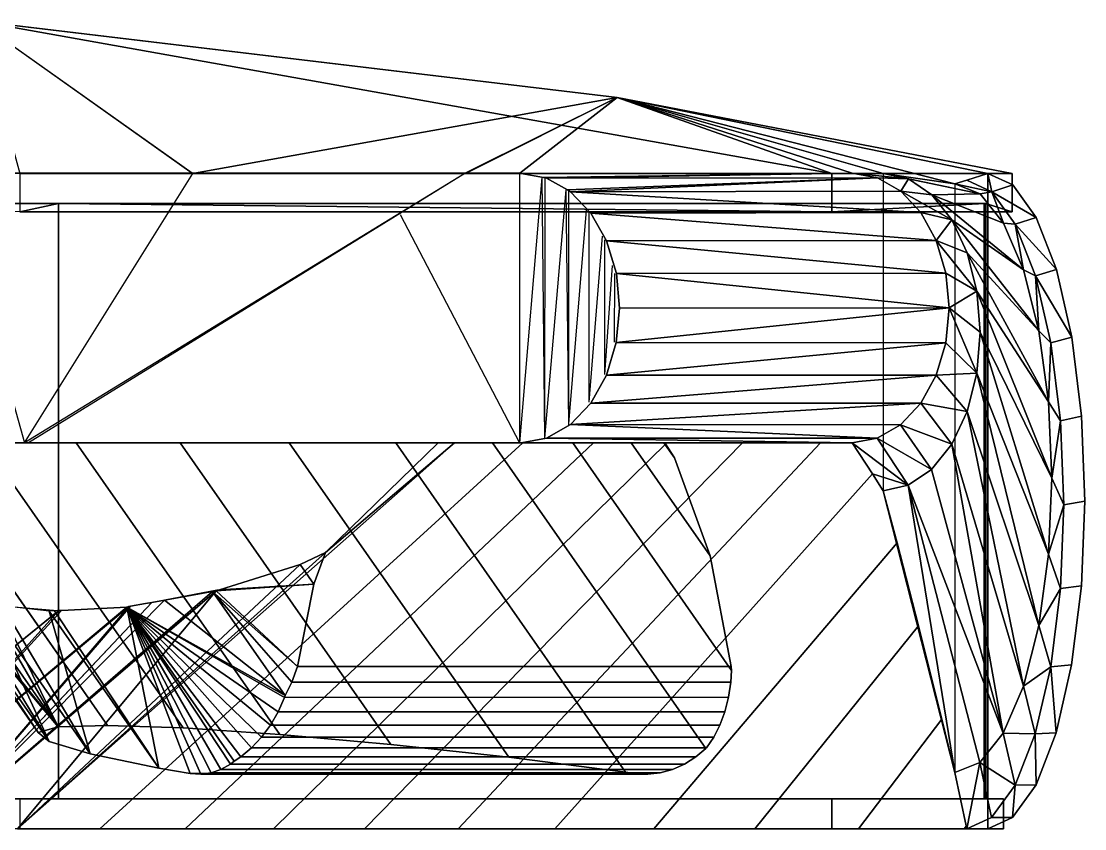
# Model space of a CAD drawing. Header units: metres. Extents: x -1.92 to 1.9, y -0.39 to 0.67.
# Drawn here: x 0.502 to 1.9, y -0.391 to 0.669 of the extents above; entities that cross this region are included whole.
import ezdxf

# ---------------------------------------------------------------- set-up
doc = ezdxf.new("R2010")
doc.units = ezdxf.units.M

msp = doc.modelspace()

# ---------------------------------------------------------------- linework, layer by layer
at = {"layer": 'palm'}
for p, q in [((0.4067, 0.4693, -0.03), (0.5065, 0.1157, -0.03)), ((1.0849, 0.4693, -0.03), (0.5065, 0.1157, -0.03)), ((0.5065, 0.1157, -0.03), (0.7278, 0.4693, -0.03)), ((1.0849, 0.4693, -0.03), (0.5115, 0.1157, -0.0303)), ((1.0856, 0.4697, -0.0213), (1.0849, 0.4693, -0.03)), ((1.0866, 0.4697, -0.0213), (1.0859, 0.4693, -0.03)), ((1.1567, 0.4693, -0.03), (1.1567, 0.1157, -0.03)), ((1.1864, 0.464, -0.03), (1.1567, 0.1157, -0.03)), ((1.1864, 0.464, -0.03), (1.1899, 0.1217, -0.03)), ((1.1886, 0.464, -0.0213), (1.1864, 0.464, -0.03)), ((1.1902, 0.4633, -0.03), (1.1899, 0.1217, -0.03)), ((1.6348, 0.4693, 1.7187), (1.6348, 0.0527, 1.7187)), ((1.2177, 0.4478, -0.03), (1.1899, 0.1217, -0.03)), ((1.2199, 0.4479, -0.0213), (1.2177, 0.4478, -0.03)), ((1.2177, 0.4478, -0.03), (1.2213, 0.1407, -0.03)), ((1.7291, 0.4559, 2.4434), (1.7291, -0.3177, 2.4434)), ((1.2213, 0.4456, -0.03), (1.2213, 0.1407, -0.03)), ((1.2446, 0.4214, -0.03), (1.2213, 0.1407, -0.03)), ((1.7681, 0.4299, 2.7873), (1.7697, 0.43, 2.7811)), ((1, 0.4156, -0.0301), (1.1567, 0.1157, -0.03)), ((1.248, 0.4188, -0.03), (1.248, 0.1688, -0.03)), ((1.2654, 0.3872, -0.03), (1.248, 0.1688, -0.03)), ((1.2685, 0.3822, -0.03), (1.2685, 0.2054, -0.03)), ((1.2786, 0.3486, -0.03), (1.2685, 0.2054, -0.03)), ((1.2818, 0.3381, -0.03), (1.2814, 0.248, -0.03)), ((1.2213, 0.1407, -0.03), (1.2212, 0.1394, -0.03)), ((0.5065, 0.1157, -0.03), (0.5125, 0.1157, -0.0213)), ((0.5115, 0.1157, -0.0303), (0.5172, 0.1157, -0.0213)), ((0.5208, 0.1157, -0.031), (0.5259, 0.1157, -0.0213)), ((0.5258, 0.1157, -0.03), (0.5301, 0.1157, -0.0213)), ((1.1567, 0.1157, -0.03), (1.1058, 0.1157, -0.0213)), ((1.1567, 0.1157, -0.03), (1.1194, 0.1157, -0.0213)), ((1.1567, 0.1157, -0.03), (1.1386, 0.1157, -0.0213)), ((1.1567, 0.1157, -0.03), (1.1503, 0.1157, -0.0213)), ((1.1567, 0.1157, -0.03), (1.1558, 0.1157, -0.0213)), ((1.7697, -0.352, 2.7811), (1.768, -0.352, 2.7861))]:
    msp.add_line(p, q, dxfattribs=at)
for points in [[(0.4451, 0.6693, 2.6192), (0.7269, 0.47, -0.0213), (0.4068, 0.47, -0.0213)], [(0.5002, 0.4693, 3.6177), (1.5675, 0.4693, 3.5817), (0.4451, 0.6693, 2.6192)], [(1.5675, 0.4693, 3.5817), (1.2851, 0.5693, 2.6034), (0.4451, 0.6693, 2.6192)], [(1.2851, 0.5693, 2.6034), (1.0856, 0.4697, -0.0213), (0.7296, 0.4697, -0.0213)], [(1.2851, 0.5693, 2.6034), (1.0866, 0.4697, -0.0213), (1.0856, 0.4697, -0.0213)], [(1.2851, 0.5693, 2.6034), (1.1572, 0.4696, -0.0213), (1.0866, 0.4697, -0.0213)], [(1.8043, 0.4693, 3.3605), (1.7722, 0.4693, 2.8227), (1.2851, 0.5693, 2.6034)], [(1.2851, 0.5693, 2.6034), (1.6348, 0.4693, 1.7187), (1.5941, 0.4699, 1.5696)], [(1.2851, 0.5693, 2.6034), (1.7291, 0.4559, 2.4434), (1.6348, 0.4693, 1.7187)], [(1.5675, 0.4693, 3.5817), (1.8043, 0.4693, 3.3605), (1.2851, 0.5693, 2.6034)], [(1.5941, 0.4699, 1.5696), (1.1886, 0.464, -0.0213), (1.1591, 0.4693, -0.0213)], [(1.5941, 0.4699, 1.5696), (1.1923, 0.4633, -0.0213), (1.1886, 0.464, -0.0213)], [(1.5941, 0.4699, 1.5696), (1.6271, 0.4638, 1.5677), (1.1923, 0.4633, -0.0213)], [(1.6271, 0.4638, 1.5677), (1.2199, 0.4479, -0.0213), (1.1923, 0.4633, -0.0213)], [(1.6271, 0.4638, 1.5677), (1.2238, 0.4455, -0.0213), (1.2199, 0.4479, -0.0213)], [(1.6271, 0.4638, 1.5677), (1.6579, 0.4461, 1.566), (1.2238, 0.4455, -0.0213)], [(1.6348, 0.4693, 1.7187), (1.6679, 0.4622, 1.7168), (1.5941, 0.4699, 1.5696)], [(1.6679, 0.4622, 1.7168), (1.6271, 0.4638, 1.5677), (1.5941, 0.4699, 1.5696)], [(1.6679, 0.4622, 1.7168), (1.6579, 0.4461, 1.566), (1.6271, 0.4638, 1.5677)], [(1.7621, 0.4428, 2.4415), (1.6679, 0.4622, 1.7168), (1.6348, 0.4693, 1.7187)], [(1.7291, 0.4559, 2.4434), (1.7621, 0.4428, 2.4415), (1.6348, 0.4693, 1.7187)], [(1.6679, 0.4622, 1.7168), (1.6986, 0.4414, 1.7151), (1.6579, 0.4461, 1.566)], [(1.7621, 0.4428, 2.4415), (1.6986, 0.4414, 1.7151), (1.6679, 0.4622, 1.7168)], [(1.7722, 0.4693, 2.8227), (1.7776, 0.4452, 2.5785), (1.7446, 0.4608, 2.5803)], [(1.7722, 0.4693, 2.8227), (1.8052, 0.4547, 2.8209), (1.7776, 0.4452, 2.5785)], [(1.7446, 0.4608, 2.5803), (1.7776, 0.4452, 2.5785), (1.7291, 0.4559, 2.4434)], [(1.7776, 0.4452, 2.5785), (1.7621, 0.4428, 2.4415), (1.7291, 0.4559, 2.4434)], [(1.8052, 0.4547, 2.8209), (1.8359, 0.4117, 2.8191), (1.7776, 0.4452, 2.5785)], [(1.6579, 0.4461, 1.566), (1.6843, 0.418, 1.5645), (1.2238, 0.4455, -0.0213)], [(1.2238, 0.4455, -0.0213), (1.6843, 0.418, 1.5645), (1.2508, 0.4174, -0.0213)], [(1.6579, 0.4461, 1.566), (1.6986, 0.4414, 1.7151), (1.725, 0.4083, 1.7136)], [(1.6579, 0.4461, 1.566), (1.725, 0.4083, 1.7136), (1.6843, 0.418, 1.5645)], [(1.7621, 0.4428, 2.4415), (1.7929, 0.4041, 2.4398), (1.6986, 0.4414, 1.7151)], [(1.6986, 0.4414, 1.7151), (1.7929, 0.4041, 2.4398), (1.8193, 0.3427, 2.4383)], [(1.6986, 0.4414, 1.7151), (1.8193, 0.3427, 2.4383), (1.725, 0.4083, 1.7136)], [(1.7776, 0.4452, 2.5785), (1.7929, 0.4041, 2.4398), (1.7621, 0.4428, 2.4415)], [(1.7776, 0.4452, 2.5785), (1.8359, 0.4117, 2.8191), (1.8084, 0.4027, 2.5767)], [(1.7776, 0.4452, 2.5785), (1.8084, 0.4027, 2.5767), (1.7929, 0.4041, 2.4398)], [(0.5002, 0.4189, 3.6177), (-0.407, 0.43, 2.6652), (0.5511, 0.43, 2.8227)], [(0.5002, 0.4189, 3.6177), (0.5511, 0.43, 2.8227), (1.5675, 0.4189, 3.5817)], [(1.6843, 0.418, 1.5645), (1.7045, 0.3813, 1.5634), (1.2508, 0.4174, -0.0213)], [(1.2508, 0.4174, -0.0213), (1.7045, 0.3813, 1.5634), (1.2712, 0.381, -0.0213)], [(1.6843, 0.418, 1.5645), (1.725, 0.4083, 1.7136), (1.7045, 0.3813, 1.5634)], [(1.725, 0.4083, 1.7136), (1.7453, 0.3652, 1.7125), (1.7045, 0.3813, 1.5634)], [(1.725, 0.4083, 1.7136), (1.8395, 0.2626, 2.4372), (1.7453, 0.3652, 1.7125)], [(1.725, 0.4083, 1.7136), (1.8193, 0.3427, 2.4383), (1.8395, 0.2626, 2.4372)], [(1.8359, 0.4117, 2.8191), (1.8624, 0.3433, 2.8177), (1.8084, 0.4027, 2.5767)], [(1.7929, 0.4041, 2.4398), (1.8084, 0.4027, 2.5767), (1.8193, 0.3427, 2.4383)], [(1.8084, 0.4027, 2.5767), (1.8624, 0.3433, 2.8177), (1.8348, 0.3351, 2.5753)], [(1.8084, 0.4027, 2.5767), (1.8348, 0.3351, 2.5753), (1.8193, 0.3427, 2.4383)], [(1.7045, 0.3813, 1.5634), (1.7172, 0.3386, 1.5627), (1.2712, 0.381, -0.0213)], [(1.2712, 0.381, -0.0213), (1.7172, 0.3386, 1.5627), (1.2842, 0.3381, -0.0213)], [(1.7045, 0.3813, 1.5634), (1.7453, 0.3652, 1.7125), (1.758, 0.315, 1.7118)], [(1.7045, 0.3813, 1.5634), (1.758, 0.315, 1.7118), (1.7172, 0.3386, 1.5627)], [(1.7453, 0.3652, 1.7125), (1.8522, 0.1693, 2.4365), (1.758, 0.315, 1.7118)], [(1.7453, 0.3652, 1.7125), (1.8395, 0.2626, 2.4372), (1.8522, 0.1693, 2.4365)], [(1.7172, 0.3386, 1.5627), (1.7215, 0.2928, 1.5624), (1.2842, 0.3381, -0.0213)], [(1.2842, 0.3381, -0.0213), (1.7215, 0.2928, 1.5624), (1.2885, 0.2925, -0.0213)], [(1.7172, 0.3386, 1.5627), (1.758, 0.315, 1.7118), (1.7215, 0.2928, 1.5624)], [(1.8193, 0.3427, 2.4383), (1.8348, 0.3351, 2.5753), (1.8395, 0.2626, 2.4372)], [(1.8624, 0.3433, 2.8177), (1.8826, 0.2542, 2.8165), (1.8348, 0.3351, 2.5753)], [(1.8348, 0.3351, 2.5753), (1.8826, 0.2542, 2.8165), (1.8551, 0.2469, 2.5741)], [(1.8348, 0.3351, 2.5753), (1.8551, 0.2469, 2.5741), (1.8395, 0.2626, 2.4372)], [(1.758, 0.315, 1.7118), (1.7623, 0.261, 1.7115), (1.7215, 0.2928, 1.5624)], [(1.758, 0.315, 1.7118), (1.8565, 0.0692, 2.4362), (1.7623, 0.261, 1.7115)], [(1.758, 0.315, 1.7118), (1.8522, 0.1693, 2.4365), (1.8565, 0.0692, 2.4362)], [(1.7215, 0.2928, 1.5624), (1.7172, 0.247, 1.5627), (1.2841, 0.2472, -0.0213)], [(1.7215, 0.2928, 1.5624), (1.2841, 0.2472, -0.0213), (1.2885, 0.2925, -0.0213)], [(1.7215, 0.2928, 1.5624), (1.7579, 0.2071, 1.7118), (1.7172, 0.247, 1.5627)], [(1.7215, 0.2928, 1.5624), (1.7623, 0.261, 1.7115), (1.7579, 0.2071, 1.7118)], [(1.7623, 0.261, 1.7115), (1.8521, -0.0309, 2.4365), (1.7579, 0.2071, 1.7118)], [(1.7623, 0.261, 1.7115), (1.8565, 0.0692, 2.4362), (1.8521, -0.0309, 2.4365)], [(1.8395, 0.2626, 2.4372), (1.8551, 0.2469, 2.5741), (1.8522, 0.1693, 2.4365)], [(1.2841, 0.2472, -0.0213), (1.7172, 0.247, 1.5627), (1.2712, 0.2044, -0.0213)], [(1.7172, 0.247, 1.5627), (1.7044, 0.2043, 1.5634), (1.2712, 0.2044, -0.0213)], [(1.7172, 0.247, 1.5627), (1.7579, 0.2071, 1.7118), (1.7044, 0.2043, 1.5634)], [(1.8551, 0.2469, 2.5741), (1.8678, 0.1443, 2.5734), (1.8522, 0.1693, 2.4365)], [(1.2712, 0.2044, -0.0213), (1.7044, 0.2043, 1.5634), (1.2505, 0.1675, -0.0213)], [(1.7044, 0.2043, 1.5634), (1.6841, 0.1676, 1.5645), (1.2505, 0.1675, -0.0213)], [(1.7044, 0.2043, 1.5634), (1.7451, 0.1569, 1.7125), (1.6841, 0.1676, 1.5645)], [(1.7579, 0.2071, 1.7118), (1.7451, 0.1569, 1.7125), (1.7044, 0.2043, 1.5634)], [(1.7579, 0.2071, 1.7118), (1.8394, -0.1242, 2.4372), (1.7451, 0.1569, 1.7125)], [(1.7579, 0.2071, 1.7118), (1.8521, -0.0309, 2.4365), (1.8394, -0.1242, 2.4372)], [(1.8522, 0.1693, 2.4365), (1.8678, 0.1443, 2.5734), (1.8565, 0.0692, 2.4362)], [(1.6841, 0.1676, 1.5645), (1.6576, 0.1394, 1.566), (1.2237, 0.1395, -0.0213)], [(1.6841, 0.1676, 1.5645), (1.2237, 0.1395, -0.0213), (1.2505, 0.1675, -0.0213)], [(1.6841, 0.1676, 1.5645), (1.7248, 0.1137, 1.7136), (1.6576, 0.1394, 1.566)], [(1.6841, 0.1676, 1.5645), (1.7451, 0.1569, 1.7125), (1.7248, 0.1137, 1.7136)], [(1.7451, 0.1569, 1.7125), (1.819, -0.2043, 2.4383), (1.7248, 0.1137, 1.7136)], [(1.7451, 0.1569, 1.7125), (1.8394, -0.1242, 2.4372), (1.819, -0.2043, 2.4383)], [(1.8678, 0.1443, 2.5734), (1.8721, 0.0342, 2.5732), (1.8565, 0.0692, 2.4362)], [(1.6268, 0.1217, 1.5678), (1.1923, 0.1217, -0.0213), (1.2237, 0.1395, -0.0213)], [(1.6268, 0.1217, 1.5678), (1.2237, 0.1395, -0.0213), (1.6576, 0.1394, 1.566)], [(1.6984, 0.0806, 1.7151), (1.6268, 0.1217, 1.5678), (1.6576, 0.1394, 1.566)], [(1.6576, 0.1394, 1.566), (1.7248, 0.1137, 1.7136), (1.6984, 0.0806, 1.7151)], [(0.4972, -0.3914, 1.6066), (0.9018, -0.0287, 1.2298), (1.0713, 0.1157, 1.0896)], [(0.5743, 0.1157, 0.069), (0.5125, 0.1157, -0.0213), (0.5172, 0.1157, -0.0213)], [(0.5743, 0.1157, 0.069), (0.5172, 0.1157, -0.0213), (0.5259, 0.1157, -0.0213)], [(0.5743, 0.1157, 0.069), (0.5259, 0.1157, -0.0213), (0.5301, 0.1157, -0.0213)], [(0.5743, 0.1157, 0.069), (0.5301, 0.1157, -0.0213), (1.1058, 0.1157, -0.0213)], [(0.9018, -0.0287, 1.2298), (1.0501, 0.1157, 1.0652), (1.0713, 0.1157, 1.0896)], [(1.0713, 0.1157, 1.0896), (1.0501, 0.1157, 1.0652), (1.3479, 0.1157, 0.7318)], [(1.1611, 0.1157, 1.1859), (1.0713, 0.1157, 1.0896), (1.3479, 0.1157, 0.7318)], [(1.3038, 0.1157, 0.56), (1.2269, 0.1157, 0.4205), (1.1581, 0.1157, -0.0213)], [(1.3467, 0.1157, 0.7034), (1.3038, 0.1157, 0.56), (1.1581, 0.1157, -0.0213)], [(1.5941, 0.1157, 1.5696), (1.1591, 0.1157, -0.0213), (1.1923, 0.1217, -0.0213)], [(1.2542, 0.1157, 1.279), (1.1611, 0.1157, 1.1859), (1.3479, 0.1157, 0.7318)], [(1.5941, 0.1157, 1.5696), (1.1923, 0.1217, -0.0213), (1.6268, 0.1217, 1.5678)], [(1.5941, 0.1157, 1.5696), (1.1923, 0.1217, -0.0213), (1.6268, 0.1217, 1.5678)], [(1.3505, 0.1157, 1.3688), (1.2542, 0.1157, 1.279), (1.3479, 0.1157, 0.7318)], [(1.3479, 0.1157, 0.7318), (1.3607, 0.0957, 0.7174), (1.3467, 0.1157, 0.7034)], [(1.5941, 0.1157, 1.5696), (1.3479, 0.1157, 0.7318), (1.3467, 0.1157, 0.7034)], [(1.5941, 0.1157, 1.5696), (1.3505, 0.1157, 1.3688), (1.3479, 0.1157, 0.7318)], [(1.5941, 0.1157, 1.5696), (1.4499, 0.1157, 1.4552), (1.3505, 0.1157, 1.3688)], [(1.5941, 0.1157, 1.5696), (1.5522, 0.1157, 1.538), (1.4499, 0.1157, 1.4552)], [(1.6676, 0.0598, 1.7169), (1.5941, 0.1157, 1.5696), (1.6268, 0.1217, 1.5678)], [(1.6676, 0.0598, 1.7169), (1.6208, 0.0749, 1.6675), (1.5941, 0.1157, 1.5696)], [(1.6676, 0.0598, 1.7169), (1.6268, 0.1217, 1.5678), (1.6984, 0.0806, 1.7151)], [(1.7248, 0.1137, 1.7136), (1.7926, -0.2658, 2.4398), (1.6984, 0.0806, 1.7151)], [(1.7248, 0.1137, 1.7136), (1.819, -0.2043, 2.4383), (1.7926, -0.2658, 2.4398)], [(1.6348, 0.0527, 1.7187), (1.6208, 0.0749, 1.6675), (1.6676, 0.0598, 1.7169)], [(1.7926, -0.2658, 2.4398), (1.6676, 0.0598, 1.7169), (1.6984, 0.0806, 1.7151)], [(0.5505, -0.2576, 0.5289), (0.3788, 0.0384, 0.2706), (0.3919, 0.0646, 0.2056)], [(0.5505, -0.2576, 0.5289), (0.3919, 0.0646, 0.2056), (0.6154, -0.2556, 0.4291)], [(1.7291, -0.3177, 2.4434), (1.6348, 0.0527, 1.7187), (1.6676, 0.0598, 1.7169)], [(1.7291, -0.3177, 2.4434), (1.6676, 0.0598, 1.7169), (1.7618, -0.3045, 2.4416)], [(1.6676, 0.0598, 1.7169), (1.7926, -0.2658, 2.4398), (1.7618, -0.3045, 2.4416)], [(1.8565, 0.0692, 2.4362), (1.8721, 0.0342, 2.5732), (1.8521, -0.0309, 2.4365)], [(0.5505, -0.2576, 0.5289), (0.3645, 0.0088, 0.3428), (0.3788, 0.0384, 0.2706)], [(1.8721, 0.0342, 2.5732), (1.8677, -0.0759, 2.5734), (1.8521, -0.0309, 2.4365)], [(0.3655, -0.0276, 0.4636), (0.5505, -0.2576, 0.5289), (0.3658, -0.0378, 0.4973)], [(0.3658, -0.0378, 0.4973), (0.5243, -0.2649, 0.6559), (0.3817, -0.0561, 0.5822)], [(0.3658, -0.0378, 0.4973), (0.5505, -0.2576, 0.5289), (0.5243, -0.2649, 0.6559)], [(0.4972, -0.3914, 1.6066), (0.8687, -0.0443, 1.2281), (0.9018, -0.0287, 1.2298)], [(0.9018, -0.0287, 1.2298), (0.8687, -0.0443, 1.2281), (0.8868, -0.0702, 1.2462)], [(1.8521, -0.0309, 2.4365), (1.8677, -0.0759, 2.5734), (1.8394, -0.1242, 2.4372)], [(0.8868, -0.0702, 1.2462), (0.8687, -0.0443, 1.2281), (0.7626, -0.0777, 1.1819)], [(0.3817, -0.0561, 0.5822), (0.5243, -0.2649, 0.6559), (0.3967, -0.0734, 0.6595)], [(0.4972, -0.3914, 1.6066), (0.3931, -0.3914, 1.4869), (0.7584, -0.079, 1.1802)], [(0.3931, -0.3914, 1.4869), (0.6903, -0.0911, 1.127), (0.7535, -0.0797, 1.1774)], [(0.3967, -0.0734, 0.6595), (0.5388, -0.2769, 0.8017), (0.4203, -0.0823, 0.724)], [(0.3967, -0.0734, 0.6595), (0.5243, -0.2649, 0.6559), (0.5388, -0.2769, 0.8017)], [(0.4203, -0.0823, 0.724), (0.5388, -0.2769, 0.8017), (0.4556, -0.0964, 0.8189)], [(0.8488, -0.2162, 1.2728), (0.7535, -0.0797, 1.1774), (0.6903, -0.0911, 1.127)], [(0.8652, -0.1783, 1.2694), (0.7535, -0.0797, 1.1774), (0.8575, -0.1989, 1.2719)], [(0.8575, -0.1989, 1.2719), (0.7535, -0.0797, 1.1774), (0.8488, -0.2162, 1.2728)], [(0.759, -0.078, 1.1799), (0.7557, -0.0792, 1.1783), (0.7584, -0.079, 1.1802)], [(0.759, -0.078, 1.1799), (0.7557, -0.0792, 1.1783), (0.7584, -0.079, 1.1802)], [(0.7584, -0.079, 1.1802), (0.759, -0.078, 1.1799), (0.7557, -0.0792, 1.1783)], [(0.8868, -0.0702, 1.2462), (0.7584, -0.079, 1.1802), (0.8652, -0.1783, 1.2694)], [(0.7626, -0.0777, 1.1819), (0.7584, -0.079, 1.1802), (0.759, -0.078, 1.1799)], [(0.7626, -0.0777, 1.1819), (0.759, -0.078, 1.1799), (0.7584, -0.079, 1.1802)], [(0.7626, -0.0777, 1.1819), (0.759, -0.078, 1.1799), (0.7584, -0.079, 1.1802)], [(1.8677, -0.0759, 2.5734), (1.8549, -0.1785, 2.5741), (1.8394, -0.1242, 2.4372)], [(0.3931, -0.3914, 1.4869), (0.6739, -0.0941, 1.1138), (0.6903, -0.0911, 1.127)], [(0.4556, -0.0964, 0.8189), (0.5388, -0.2769, 0.8017), (0.5929, -0.293, 0.9562)], [(0.4556, -0.0964, 0.8189), (0.5929, -0.293, 0.9562), (0.4773, -0.0985, 0.8571)], [(0.2933, -0.3914, 1.3636), (0.1978, -0.3914, 1.2369), (0.5514, -0.1047, 0.98)], [(0.3931, -0.3914, 1.4869), (0.2933, -0.3914, 1.3636), (0.6437, -0.0995, 1.0898)], [(0.2933, -0.3914, 1.3636), (0.6407, -0.1001, 1.0873), (0.6437, -0.0995, 1.0898)], [(0.2933, -0.3914, 1.3636), (0.5552, -0.1046, 0.9845), (0.6407, -0.1001, 1.0873)], [(0.2933, -0.3914, 1.3636), (0.5514, -0.1047, 0.98), (0.5552, -0.1046, 0.9845)], [(0.3931, -0.3914, 1.4869), (0.6437, -0.0995, 1.0898), (0.6455, -0.0992, 1.0912)], [(0.4773, -0.0985, 0.8571), (0.5929, -0.293, 0.9562), (0.5389, -0.1055, 0.9648)], [(0.546, -0.1051, 0.9735), (0.5389, -0.1055, 0.9648), (0.6829, -0.3118, 1.1089)], [(0.5389, -0.1055, 0.9648), (0.5929, -0.293, 0.9562), (0.6829, -0.3118, 1.1089)], [(0.6407, -0.1001, 1.0873), (0.7646, -0.3137, 1.2063), (0.777, -0.3067, 1.2221)], [(0.6407, -0.1001, 1.0873), (0.7515, -0.3181, 1.19), (0.7646, -0.3137, 1.2063)], [(0.6407, -0.1001, 1.0873), (0.777, -0.3067, 1.2221), (0.782, -0.3025, 1.2287)], [(0.8488, -0.2162, 1.2728), (0.6407, -0.1001, 1.0873), (0.848, -0.2189, 1.2724)], [(0.848, -0.2189, 1.2724), (0.6407, -0.1001, 1.0873), (0.8396, -0.2378, 1.2679)], [(0.8396, -0.2378, 1.2679), (0.6407, -0.1001, 1.0873), (0.8295, -0.2553, 1.2618)], [(0.8295, -0.2553, 1.2618), (0.6407, -0.1001, 1.0873), (0.8178, -0.2712, 1.2542)], [(0.8178, -0.2712, 1.2542), (0.6407, -0.1001, 1.0873), (0.8048, -0.2853, 1.2452)], [(0.8048, -0.2853, 1.2452), (0.6407, -0.1001, 1.0873), (0.7906, -0.2971, 1.2351)], [(0.7906, -0.2971, 1.2351), (0.6407, -0.1001, 1.0873), (0.782, -0.3025, 1.2287)], [(0.6407, -0.1001, 1.0873), (0.6829, -0.3118, 1.1089), (0.7243, -0.3189, 1.1574)], [(0.6407, -0.1001, 1.0873), (0.7243, -0.3189, 1.1574), (0.738, -0.3199, 1.1737)], [(0.6407, -0.1001, 1.0873), (0.738, -0.3199, 1.1737), (0.7515, -0.3181, 1.19)], [(1.8394, -0.1242, 2.4372), (1.8549, -0.1785, 2.5741), (1.819, -0.2043, 2.4383)], [(1.8549, -0.1785, 2.5741), (1.8346, -0.2667, 2.5753), (1.819, -0.2043, 2.4383)], [(1.8549, -0.1785, 2.5741), (1.8621, -0.2653, 2.8177), (1.8346, -0.2667, 2.5753)], [(1.8824, -0.1761, 2.8165), (1.8621, -0.2653, 2.8177), (1.8549, -0.1785, 2.5741)], [(1.819, -0.2043, 2.4383), (1.8346, -0.2667, 2.5753), (1.7926, -0.2658, 2.4398)], [(1.8621, -0.2653, 2.8177), (1.8357, -0.3337, 2.8192), (1.8346, -0.2667, 2.5753)], [(1.7926, -0.2658, 2.4398), (1.8081, -0.3343, 2.5767), (1.7618, -0.3045, 2.4416)], [(1.7926, -0.2658, 2.4398), (1.8346, -0.2667, 2.5753), (1.8081, -0.3343, 2.5767)], [(1.8346, -0.2667, 2.5753), (1.8357, -0.3337, 2.8192), (1.8081, -0.3343, 2.5767)], [(1.7446, -0.3913, 2.5803), (1.7618, -0.3045, 2.4416), (1.7773, -0.3768, 2.5785)], [(1.7618, -0.3045, 2.4416), (1.8081, -0.3343, 2.5767), (1.7773, -0.3768, 2.5785)], [(1.8081, -0.3343, 2.5767), (1.8049, -0.3767, 2.8209), (1.7773, -0.3768, 2.5785)], [(1.8357, -0.3337, 2.8192), (1.8049, -0.3767, 2.8209), (1.8081, -0.3343, 2.5767)], [(1.7446, -0.3913, 2.5803), (1.7438, -0.3874, 2.5729), (1.7409, -0.3914, 2.5783)], [(0.5002, -0.3914, 3.4231), (0.4972, -0.3914, 1.6066), (0.6054, -0.3914, 1.7226)], [(0.5002, -0.3914, 3.4231), (0.6054, -0.3914, 1.7226), (1.5675, -0.3914, 3.3871)], [(1.5675, -0.3914, 3.3871), (0.6054, -0.3914, 1.7226), (0.7175, -0.3914, 1.8348)], [(1.5675, -0.3914, 3.3871), (0.7175, -0.3914, 1.8348), (0.8336, -0.3914, 1.9429)], [(1.5675, -0.3914, 3.3871), (0.8336, -0.3914, 1.9429), (0.9533, -0.3914, 2.047)], [(1.5675, -0.3914, 3.3871), (0.9533, -0.3914, 2.047), (1.0765, -0.3914, 2.1468)], [(1.5675, -0.3914, 3.3871), (1.0765, -0.3914, 2.1468), (1.2032, -0.3914, 2.2423)], [(1.5675, -0.3914, 3.3871), (1.2032, -0.3914, 2.2423), (1.3332, -0.3914, 2.3333)], [(1.5675, -0.3914, 3.3871), (1.3332, -0.3914, 2.3333), (1.4662, -0.3914, 2.4197)], [(1.5675, -0.3914, 3.3871), (1.4662, -0.3914, 2.4197), (1.6022, -0.3914, 2.5014)], [(1.5675, -0.3914, 3.3871), (1.6022, -0.3914, 2.5014), (1.7927, -0.3914, 3.1666)], [(1.7927, -0.3914, 3.1666), (1.6022, -0.3914, 2.5014), (1.7409, -0.3914, 2.5783)], [(1.7927, -0.3914, 3.1666), (1.7409, -0.3914, 2.5783), (1.7446, -0.3913, 2.5803)], [(1.7722, -0.3914, 2.8227), (1.7697, -0.3914, 2.7811), (1.7446, -0.3913, 2.5803)], [(1.7927, -0.3914, 3.1666), (1.7446, -0.3913, 2.5803), (1.7722, -0.3914, 2.8227)]]:
    msp.add_3dface(points, dxfattribs=at)
for points, invisible_edges in [([(0.4451, 0.6693, 2.6192), (0.7296, 0.4697, -0.0213), (0.7269, 0.47, -0.0213)], 1), ([(0.7296, 0.4697, -0.0213), (0.4451, 0.6693, 2.6192), (1.2851, 0.5693, 2.6034)], 1), ([(1.2851, 0.5693, 2.6034), (1.1591, 0.4693, -0.0213), (1.1572, 0.4696, -0.0213)], 1), ([(1.1591, 0.4693, -0.0213), (1.2851, 0.5693, 2.6034), (1.5941, 0.4699, 1.5696)], 1), ([(1.2851, 0.5693, 2.6034), (1.7446, 0.4608, 2.5803), (1.7291, 0.4559, 2.4434)], 1), ([(1.7446, 0.4608, 2.5803), (1.2851, 0.5693, 2.6034), (1.7722, 0.4693, 2.8227)], 1), ([(0.5013, 0.1157, -0.0213), (0.4068, 0.47, -0.0213), (0.7269, 0.47, -0.0213)], 13), ([(1.5675, 0.4189, 3.5817), (0.5002, 0.4693, 3.6177), (0.5002, 0.4189, 3.6177)], 1), ([(0.5002, 0.4693, 3.6177), (1.5675, 0.4189, 3.5817), (1.5675, 0.4693, 3.5817)], 1), ([(0.5013, 0.1157, -0.0213), (0.7269, 0.47, -0.0213), (0.503, 0.1157, -0.0213)], 3), ([(0.503, 0.1157, -0.0213), (0.7269, 0.47, -0.0213), (0.5125, 0.1157, -0.0213)], 3), ([(0.5125, 0.1157, -0.0213), (0.7269, 0.47, -0.0213), (0.5172, 0.1157, -0.0213)], 3), ([(0.5172, 0.1157, -0.0213), (0.7269, 0.47, -0.0213), (0.5259, 0.1157, -0.0213)], 3), ([(0.5259, 0.1157, -0.0213), (0.7269, 0.47, -0.0213), (0.5301, 0.1157, -0.0213)], 3), ([(0.5301, 0.1157, -0.0213), (0.7269, 0.47, -0.0213), (1.1058, 0.1157, -0.0213)], 3), ([(1.1058, 0.1157, -0.0213), (0.7269, 0.47, -0.0213), (0.7296, 0.4697, -0.0213)], 13), ([(1.1058, 0.1157, -0.0213), (0.7296, 0.4697, -0.0213), (1.0856, 0.4697, -0.0213)], 13), ([(1.1058, 0.1157, -0.0213), (1.0856, 0.4697, -0.0213), (1.0866, 0.4697, -0.0213)], 13), ([(1.1058, 0.1157, -0.0213), (1.0866, 0.4697, -0.0213), (1.1572, 0.4696, -0.0213)], 13), ([(1.1058, 0.1157, -0.0213), (1.1572, 0.4696, -0.0213), (1.1194, 0.1157, -0.0213)], 3), ([(1.1194, 0.1157, -0.0213), (1.1572, 0.4696, -0.0213), (1.1386, 0.1157, -0.0213)], 3), ([(1.1386, 0.1157, -0.0213), (1.1572, 0.4696, -0.0213), (1.1503, 0.1157, -0.0213)], 3), ([(1.1503, 0.1157, -0.0213), (1.1572, 0.4696, -0.0213), (1.1558, 0.1157, -0.0213)], 3), ([(1.1558, 0.1157, -0.0213), (1.1572, 0.4696, -0.0213), (1.1581, 0.1157, -0.0213)], 3), ([(1.1581, 0.1157, -0.0213), (1.1572, 0.4696, -0.0213), (1.1591, 0.4693, -0.0213)], 13), ([(1.1581, 0.1157, -0.0213), (1.1591, 0.4693, -0.0213), (1.1591, 0.1157, -0.0213)], 3), ([(1.1591, 0.1157, -0.0213), (1.1591, 0.4693, -0.0213), (1.1886, 0.464, -0.0213)], 13), ([(1.1591, 0.1157, -0.0213), (1.1886, 0.464, -0.0213), (1.1923, 0.1217, -0.0213)], 3), ([(1.1923, 0.1217, -0.0213), (1.1886, 0.464, -0.0213), (1.1923, 0.4633, -0.0213)], 13), ([(1.1923, 0.1217, -0.0213), (1.1923, 0.4633, -0.0213), (1.2237, 0.1395, -0.0213)], 3), ([(1.2237, 0.1395, -0.0213), (1.1923, 0.4633, -0.0213), (1.2199, 0.4479, -0.0213)], 13), ([(1.8043, 0.4189, 3.3605), (1.5675, 0.4693, 3.5817), (1.5675, 0.4189, 3.5817)], 1), ([(1.5675, 0.4693, 3.5817), (1.8043, 0.4189, 3.3605), (1.8043, 0.4693, 3.3605)], 1), ([(1.7722, 0.4292, 2.8227), (1.8043, 0.4693, 3.3605), (1.8043, 0.4189, 3.3605)], 1), ([(1.8043, 0.4693, 3.3605), (1.7722, 0.4292, 2.8227), (1.7722, 0.4693, 2.8227)], 1), ([(1.7722, 0.4292, 2.8227), (1.8049, -0.3767, 2.8209), (1.7722, 0.4693, 2.8227)], 3), ([(1.7722, 0.4693, 2.8227), (1.8049, -0.3767, 2.8209), (1.8052, 0.4547, 2.8209)], 3), ([(1.2237, 0.1395, -0.0213), (1.2199, 0.4479, -0.0213), (1.2238, 0.4455, -0.0213)], 13), ([(1.8052, 0.4547, 2.8209), (1.8049, -0.3767, 2.8209), (1.8357, -0.3337, 2.8192)], 13), ([(1.8052, 0.4547, 2.8209), (1.8357, -0.3337, 2.8192), (1.8359, 0.4117, 2.8191)], 3), ([(1.2237, 0.1395, -0.0213), (1.2238, 0.4455, -0.0213), (1.2505, 0.1675, -0.0213)], 3), ([(1.2505, 0.1675, -0.0213), (1.2238, 0.4455, -0.0213), (1.2508, 0.4174, -0.0213)], 13), ([(0.5511, -0.352, 2.8227), (-0.407, 0.43, 2.6652), (-0.407, -0.352, 2.6652)], 1), ([(-0.407, 0.43, 2.6652), (0.5511, -0.352, 2.8227), (0.5511, 0.43, 2.8227)], 1), ([(1.7681, 0.4299, 2.7873), (0.5511, 0.43, 2.8227), (1.7674, 0.43, 2.7812)], 1), ([(0.5511, 0.43, 2.8227), (1.7681, 0.4299, 2.7873), (1.5675, 0.4189, 3.5817)], 1), ([(1.7674, -0.352, 2.7812), (0.5511, 0.43, 2.8227), (0.5511, -0.352, 2.8227)], 1), ([(0.5511, 0.43, 2.8227), (1.7674, -0.352, 2.7812), (1.7674, 0.43, 2.7812)], 1), ([(1.7722, 0.4292, 2.8227), (1.5675, 0.4189, 3.5817), (1.7681, 0.4299, 2.7873)], 1), ([(1.5675, 0.4189, 3.5817), (1.7722, 0.4292, 2.8227), (1.8043, 0.4189, 3.3605)], 1), ([(1.7697, -0.352, 2.7811), (1.7674, 0.43, 2.7812), (1.7674, -0.352, 2.7812)], 1), ([(1.7674, 0.43, 2.7812), (1.7697, -0.352, 2.7811), (1.7697, 0.43, 2.7811)], 1), ([(1.7722, 0.4292, 2.8227), (1.7674, -0.352, 2.7812), (1.7674, 0.43, 2.7812)], 13), ([(1.7722, 0.4292, 2.8227), (1.7674, 0.43, 2.7812), (1.7681, 0.4299, 2.7873)], 1), ([(1.7722, 0.4292, 2.8227), (1.768, -0.352, 2.7861), (1.7674, -0.352, 2.7812)], 13), ([(1.768, -0.352, 2.7861), (1.7722, 0.4292, 2.8227), (1.7722, -0.352, 2.8227)], 1), ([(1.7697, -0.352, 2.7811), (1.7722, 0.4292, 2.8227), (1.7697, 0.43, 2.7811)], 1), ([(1.7722, 0.4292, 2.8227), (1.7697, -0.352, 2.7811), (1.7722, -0.352, 2.8227)], 1), ([(1.7722, -0.352, 2.8227), (1.8049, -0.3767, 2.8209), (1.7722, 0.4292, 2.8227)], 3), ([(1.2505, 0.1675, -0.0213), (1.2508, 0.4174, -0.0213), (1.2712, 0.2044, -0.0213)], 3), ([(1.2712, 0.2044, -0.0213), (1.2508, 0.4174, -0.0213), (1.2712, 0.381, -0.0213)], 13), ([(1.8359, 0.4117, 2.8191), (1.8357, -0.3337, 2.8192), (1.8621, -0.2653, 2.8177)], 13), ([(1.8359, 0.4117, 2.8191), (1.8621, -0.2653, 2.8177), (1.8624, 0.3433, 2.8177)], 3), ([(1.2712, 0.2044, -0.0213), (1.2712, 0.381, -0.0213), (1.2841, 0.2472, -0.0213)], 3), ([(1.2841, 0.2472, -0.0213), (1.2712, 0.381, -0.0213), (1.2842, 0.3381, -0.0213)], 13), ([(1.2841, 0.2472, -0.0213), (1.2842, 0.3381, -0.0213), (1.2885, 0.2925, -0.0213)], 1), ([(1.8624, 0.3433, 2.8177), (1.8621, -0.2653, 2.8177), (1.8824, -0.1761, 2.8165)], 13), ([(1.8624, 0.3433, 2.8177), (1.8824, -0.1761, 2.8165), (1.8826, 0.2542, 2.8165)], 3), ([(1.8953, 0.1504, 2.8158), (1.8551, 0.2469, 2.5741), (1.8826, 0.2542, 2.8165)], 1), ([(1.8826, 0.2542, 2.8165), (1.8824, -0.1761, 2.8165), (1.8952, -0.0723, 2.8158)], 13), ([(1.8826, 0.2542, 2.8165), (1.8952, -0.0723, 2.8158), (1.8953, 0.1504, 2.8158)], 3), ([(1.8551, 0.2469, 2.5741), (1.8953, 0.1504, 2.8158), (1.8678, 0.1443, 2.5734)], 1), ([(1.8996, 0.0391, 2.8156), (1.8678, 0.1443, 2.5734), (1.8953, 0.1504, 2.8158)], 1), ([(1.8678, 0.1443, 2.5734), (1.8996, 0.0391, 2.8156), (1.8721, 0.0342, 2.5732)], 1), ([(1.8953, 0.1504, 2.8158), (1.8952, -0.0723, 2.8158), (1.8996, 0.0391, 2.8156)], 1), ([(0.4354, 0.1157, 0.1144), (0.7148, -0.2589, 0.3635), (0.4068, 0.0821, 0.1743)], 3), ([(0.7148, -0.2589, 0.3635), (0.4354, 0.1157, 0.1144), (0.4532, 0.1157, 0.1019)], 1), ([(0.5743, 0.1157, 0.069), (0.7148, -0.2589, 0.3635), (0.4532, 0.1157, 0.1019)], 1), ([(0.4532, 0.1157, 0.1019), (0.5013, 0.1157, -0.0213), (0.503, 0.1157, -0.0213)], 1), ([(0.503, 0.1157, -0.0213), (0.5743, 0.1157, 0.069), (0.4532, 0.1157, 0.1019)], 1), ([(1.1611, 0.1157, 1.1859), (0.4972, -0.3914, 1.6066), (1.0713, 0.1157, 1.0896)], 1), ([(0.4972, -0.3914, 1.6066), (1.1611, 0.1157, 1.1859), (0.6054, -0.3914, 1.7226)], 1), ([(0.5743, 0.1157, 0.069), (0.503, 0.1157, -0.0213), (0.5125, 0.1157, -0.0213)], 1), ([(0.7148, -0.2589, 0.3635), (0.5743, 0.1157, 0.069), (0.8418, -0.2675, 0.3366)], 1), ([(0.7111, 0.1157, 0.0732), (0.8418, -0.2675, 0.3366), (0.5743, 0.1157, 0.069)], 1), ([(1.1058, 0.1157, -0.0213), (0.7111, 0.1157, 0.0732), (0.5743, 0.1157, 0.069)], 1), ([(1.2542, 0.1157, 1.279), (0.6054, -0.3914, 1.7226), (1.1611, 0.1157, 1.1859)], 1), ([(0.6054, -0.3914, 1.7226), (1.2542, 0.1157, 1.279), (0.7175, -0.3914, 1.8348)], 1), ([(0.8543, 0.1157, 0.1145), (0.9878, -0.2806, 0.35), (0.7111, 0.1157, 0.0732)], 1), ([(0.8418, -0.2675, 0.3366), (0.7111, 0.1157, 0.0732), (0.9878, -0.2806, 0.35)], 1), ([(0.7111, 0.1157, 0.0732), (1.1058, 0.1157, -0.0213), (1.1194, 0.1157, -0.0213)], 1), ([(1.1194, 0.1157, -0.0213), (0.8543, 0.1157, 0.1145), (0.7111, 0.1157, 0.0732)], 1), ([(1.3505, 0.1157, 1.3688), (0.7175, -0.3914, 1.8348), (1.2542, 0.1157, 1.279)], 1), ([(0.7175, -0.3914, 1.8348), (1.3505, 0.1157, 1.3688), (0.8336, -0.3914, 1.9429)], 1), ([(1.4499, 0.1157, 1.4552), (0.8336, -0.3914, 1.9429), (1.3505, 0.1157, 1.3688)], 1), ([(0.8336, -0.3914, 1.9429), (1.4499, 0.1157, 1.4552), (0.9533, -0.3914, 2.047)], 1), ([(0.9878, -0.2806, 0.35), (0.8543, 0.1157, 0.1145), (1.1428, -0.2975, 0.403)], 1), ([(0.9942, 0.1157, 0.1899), (1.1428, -0.2975, 0.403), (0.8543, 0.1157, 0.1145)], 1), ([(0.8543, 0.1157, 0.1145), (1.1194, 0.1157, -0.0213), (1.1386, 0.1157, -0.0213)], 1), ([(1.1386, 0.1157, -0.0213), (0.9942, 0.1157, 0.1899), (0.8543, 0.1157, 0.1145)], 1), ([(0.9018, -0.0287, 1.2298), (1.3607, 0.0957, 0.7174), (1.0501, 0.1157, 1.0652)], 3), ([(1.5522, 0.1157, 1.538), (0.9533, -0.3914, 2.047), (1.4499, 0.1157, 1.4552)], 1), ([(0.9533, -0.3914, 2.047), (1.5522, 0.1157, 1.538), (1.0765, -0.3914, 2.1468)], 1), ([(1.1213, 0.1157, 0.2942), (1.2962, -0.3169, 0.4919), (0.9942, 0.1157, 0.1899)], 1), ([(1.1428, -0.2975, 0.403), (0.9942, 0.1157, 0.1899), (1.2962, -0.3169, 0.4919)], 1), ([(0.9942, 0.1157, 0.1899), (1.1386, 0.1157, -0.0213), (1.1503, 0.1157, -0.0213)], 1), ([(1.1503, 0.1157, -0.0213), (1.1213, 0.1157, 0.2942), (0.9942, 0.1157, 0.1899)], 1), ([(1.0501, 0.1157, 1.0652), (1.3607, 0.0957, 0.7174), (1.3479, 0.1157, 0.7318)], 1), ([(1.5941, 0.1157, 1.5696), (1.0765, -0.3914, 2.1468), (1.5522, 0.1157, 1.538)], 1), ([(1.0765, -0.3914, 2.1468), (1.5941, 0.1157, 1.5696), (1.6208, 0.0749, 1.6675)], 13), ([(1.1213, 0.1157, 0.2942), (1.4027, -0.2851, 0.576), (1.4018, -0.2861, 0.5748)], 1), ([(1.4027, -0.2851, 0.576), (1.1213, 0.1157, 0.2942), (1.4121, -0.2711, 0.5891)], 3), ([(1.4121, -0.2711, 0.5891), (1.1213, 0.1157, 0.2942), (1.42, -0.2552, 0.6008)], 3), ([(1.42, -0.2552, 0.6008), (1.1213, 0.1157, 0.2942), (1.4265, -0.2376, 0.611)], 3), ([(1.4265, -0.2376, 0.611), (1.1213, 0.1157, 0.2942), (1.4314, -0.2187, 0.6194)], 3), ([(1.4314, -0.2187, 0.6194), (1.1213, 0.1157, 0.2942), (1.4346, -0.1988, 0.6259)], 3), ([(1.4346, -0.1988, 0.6259), (1.1213, 0.1157, 0.2942), (1.4356, -0.1833, 0.6293)], 3), ([(1.4356, -0.1833, 0.6293), (1.1213, 0.1157, 0.2942), (1.2269, 0.1157, 0.4205)], 1), ([(1.2962, -0.3169, 0.4919), (1.1213, 0.1157, 0.2942), (1.4018, -0.2861, 0.5748)], 13), ([(1.1558, 0.1157, -0.0213), (1.2269, 0.1157, 0.4205), (1.1213, 0.1157, 0.2942)], 1), ([(1.1213, 0.1157, 0.2942), (1.1503, 0.1157, -0.0213), (1.1558, 0.1157, -0.0213)], 1), ([(1.2269, 0.1157, 0.4205), (1.1558, 0.1157, -0.0213), (1.1581, 0.1157, -0.0213)], 1), ([(1.5941, 0.1157, 1.5696), (1.1581, 0.1157, -0.0213), (1.1591, 0.1157, -0.0213)], 1), ([(1.1581, 0.1157, -0.0213), (1.5941, 0.1157, 1.5696), (1.3467, 0.1157, 0.7034)], 1), ([(1.2269, 0.1157, 0.4205), (1.4352, -0.1782, 0.6314), (1.4356, -0.1833, 0.6293)], 1), ([(1.4352, -0.1782, 0.6314), (1.2269, 0.1157, 0.4205), (1.4075, -0.0328, 0.6638)], 3), ([(1.4075, -0.0328, 0.6638), (1.2269, 0.1157, 0.4205), (1.3038, 0.1157, 0.56)], 1), ([(1.3038, 0.1157, 0.56), (1.3607, 0.0957, 0.7174), (1.4075, -0.0328, 0.6638)], 1), ([(1.3607, 0.0957, 0.7174), (1.3038, 0.1157, 0.56), (1.3467, 0.1157, 0.7034)], 1), ([(0.9018, -0.0287, 1.2298), (1.4075, -0.0328, 0.6638), (1.3607, 0.0957, 0.7174)], 13), ([(0.4068, 0.0821, 0.1743), (0.7148, -0.2589, 0.3635), (0.3919, 0.0646, 0.2056)], 3), ([(1.0765, -0.3914, 2.1468), (1.6208, 0.0749, 1.6675), (1.2032, -0.3914, 2.2423)], 1), ([(1.6348, 0.0527, 1.7187), (1.2032, -0.3914, 2.2423), (1.6208, 0.0749, 1.6675)], 1), ([(0.3919, 0.0646, 0.2056), (0.7148, -0.2589, 0.3635), (0.6154, -0.2556, 0.4291)], 1), ([(1.2032, -0.3914, 2.2423), (1.6348, 0.0527, 1.7187), (1.6531, -0.0159, 1.859)], 13), ([(1.8721, 0.0342, 2.5732), (1.8952, -0.0723, 2.8158), (1.8677, -0.0759, 2.5734)], 1), ([(1.8952, -0.0723, 2.8158), (1.8721, 0.0342, 2.5732), (1.8996, 0.0391, 2.8156)], 1), ([(0.3655, -0.0276, 0.4636), (0.3645, 0.0088, 0.3428), (0.5505, -0.2576, 0.5289)], 1), ([(1.2032, -0.3914, 2.2423), (1.6531, -0.0159, 1.859), (1.3332, -0.3914, 2.3333)], 1), ([(1.6812, -0.125, 2.0756), (1.3332, -0.3914, 2.3333), (1.6531, -0.0159, 1.859)], 1), ([(0.8868, -0.0702, 1.2462), (1.4075, -0.0328, 0.6638), (0.9018, -0.0287, 1.2298)], 3), ([(0.8868, -0.0702, 1.2462), (1.4352, -0.1782, 0.6314), (1.4075, -0.0328, 0.6638)], 13), ([(0.4972, -0.3914, 1.6066), (0.7626, -0.0777, 1.1819), (0.8687, -0.0443, 1.2281)], 1), ([(0.3931, -0.3914, 1.4869), (0.7557, -0.0792, 1.1783), (0.7584, -0.079, 1.1802)], 1), ([(0.7557, -0.0792, 1.1783), (0.3931, -0.3914, 1.4869), (0.7535, -0.0797, 1.1774)], 1), ([(0.7626, -0.0777, 1.1819), (0.4972, -0.3914, 1.6066), (0.7584, -0.079, 1.1802)], 1), ([(0.6903, -0.0911, 1.127), (0.7557, -0.0792, 1.1783), (0.759, -0.078, 1.1799)], 1), ([(0.7557, -0.0792, 1.1783), (0.6903, -0.0911, 1.127), (0.759, -0.078, 1.1799)], 13), ([(0.7557, -0.0792, 1.1783), (0.6903, -0.0911, 1.127), (0.7535, -0.0797, 1.1774)], 1), ([(0.6903, -0.0911, 1.127), (0.7557, -0.0792, 1.1783), (0.7535, -0.0797, 1.1774)], 1), ([(0.8652, -0.1783, 1.2694), (0.7557, -0.0792, 1.1783), (0.7535, -0.0797, 1.1774)], 1), ([(0.7557, -0.0792, 1.1783), (0.759, -0.078, 1.1799), (0.7584, -0.079, 1.1802)], 1), ([(0.7557, -0.0792, 1.1783), (0.8652, -0.1783, 1.2694), (0.7584, -0.079, 1.1802)], 1), ([(0.8868, -0.0702, 1.2462), (0.759, -0.078, 1.1799), (0.7584, -0.079, 1.1802)], 1), ([(0.759, -0.078, 1.1799), (0.8868, -0.0702, 1.2462), (0.7626, -0.0777, 1.1819)], 1), ([(1.4352, -0.1782, 0.6314), (0.8868, -0.0702, 1.2462), (0.8652, -0.1783, 1.2694)], 1), ([(1.8677, -0.0759, 2.5734), (1.8824, -0.1761, 2.8165), (1.8549, -0.1785, 2.5741)], 1), ([(1.8824, -0.1761, 2.8165), (1.8677, -0.0759, 2.5734), (1.8952, -0.0723, 2.8158)], 1), ([(0.3931, -0.3914, 1.4869), (0.6656, -0.0956, 1.1072), (0.6739, -0.0941, 1.1138)], 1), ([(0.6656, -0.0956, 1.1072), (0.3931, -0.3914, 1.4869), (0.6455, -0.0992, 1.0912)], 1), ([(0.6455, -0.0992, 1.0912), (0.8488, -0.2162, 1.2728), (0.6656, -0.0956, 1.1072)], 3), ([(0.6656, -0.0956, 1.1072), (0.8488, -0.2162, 1.2728), (0.6739, -0.0941, 1.1138)], 3), ([(0.6739, -0.0941, 1.1138), (0.8488, -0.2162, 1.2728), (0.6903, -0.0911, 1.127)], 1), ([(0.5496, -0.1048, 0.9777), (0.1978, -0.3914, 1.2369), (0.4773, -0.0985, 0.8571)], 1), ([(0.1978, -0.3914, 1.2369), (0.5496, -0.1048, 0.9777), (0.5514, -0.1047, 0.98)], 1), ([(0.6407, -0.1001, 1.0873), (0.546, -0.1051, 0.9735), (0.6829, -0.3118, 1.1089)], 1), ([(0.546, -0.1051, 0.9735), (0.6407, -0.1001, 1.0873), (0.5552, -0.1046, 0.9845)], 13), ([(0.546, -0.1051, 0.9735), (0.5552, -0.1046, 0.9845), (0.5496, -0.1048, 0.9777)], 3), ([(0.5496, -0.1048, 0.9777), (0.5552, -0.1046, 0.9845), (0.5514, -0.1047, 0.98)], 1), ([(0.8488, -0.2162, 1.2728), (0.6437, -0.0995, 1.0898), (0.6407, -0.1001, 1.0873)], 1), ([(0.6437, -0.0995, 1.0898), (0.8488, -0.2162, 1.2728), (0.6455, -0.0992, 1.0912)], 3), ([(1.3332, -0.3914, 2.3333), (1.6812, -0.125, 2.0756), (1.4662, -0.3914, 2.4197)], 1), ([(1.7119, -0.2473, 2.3113), (1.4662, -0.3914, 2.4197), (1.6812, -0.125, 2.0756)], 1), ([(1.4346, -0.1988, 0.6259), (0.8652, -0.1783, 1.2694), (0.8575, -0.1989, 1.2719)], 1), ([(0.8652, -0.1783, 1.2694), (1.4356, -0.1833, 0.6293), (1.4352, -0.1782, 0.6314)], 1), ([(0.8652, -0.1783, 1.2694), (1.4346, -0.1988, 0.6259), (1.4356, -0.1833, 0.6293)], 13), ([(0.8488, -0.2162, 1.2728), (1.4314, -0.2187, 0.6194), (1.4346, -0.1988, 0.6259)], 13), ([(0.8488, -0.2162, 1.2728), (1.4346, -0.1988, 0.6259), (0.8575, -0.1989, 1.2719)], 1), ([(1.4265, -0.2376, 0.611), (0.848, -0.2189, 1.2724), (0.8396, -0.2378, 1.2679)], 1), ([(1.4314, -0.2187, 0.6194), (0.8488, -0.2162, 1.2728), (0.848, -0.2189, 1.2724)], 1), ([(0.848, -0.2189, 1.2724), (1.4265, -0.2376, 0.611), (1.4314, -0.2187, 0.6194)], 1), ([(1.42, -0.2552, 0.6008), (0.8396, -0.2378, 1.2679), (0.8295, -0.2553, 1.2618)], 1), ([(0.8396, -0.2378, 1.2679), (1.42, -0.2552, 0.6008), (1.4265, -0.2376, 0.611)], 1), ([(1.4662, -0.3914, 2.4197), (1.7119, -0.2473, 2.3113), (1.6022, -0.3914, 2.5014)], 1), ([(1.7291, -0.3177, 2.4434), (1.6022, -0.3914, 2.5014), (1.7119, -0.2473, 2.3113)], 1), ([(0.5505, -0.2576, 0.5289), (0.7243, -0.3189, 1.1574), (0.5243, -0.2649, 0.6559)], 3), ([(0.5243, -0.2649, 0.6559), (0.7243, -0.3189, 1.1574), (0.5388, -0.2769, 0.8017)], 3), ([(0.6154, -0.2556, 0.4291), (1.2962, -0.3169, 0.4919), (0.5505, -0.2576, 0.5289)], 3), ([(0.5505, -0.2576, 0.5289), (1.2962, -0.3169, 0.4919), (1.3092, -0.3187, 0.5028)], 13), ([(0.5505, -0.2576, 0.5289), (1.3092, -0.3187, 0.5028), (0.7243, -0.3189, 1.1574)], 13), ([(0.7148, -0.2589, 0.3635), (1.1428, -0.2975, 0.403), (0.6154, -0.2556, 0.4291)], 3), ([(0.6154, -0.2556, 0.4291), (1.1428, -0.2975, 0.403), (1.2962, -0.3169, 0.4919)], 13), ([(0.9878, -0.2806, 0.35), (0.7148, -0.2589, 0.3635), (0.8418, -0.2675, 0.3366)], 1), ([(0.7148, -0.2589, 0.3635), (0.9878, -0.2806, 0.35), (1.1428, -0.2975, 0.403)], 13), ([(1.42, -0.2552, 0.6008), (0.8178, -0.2712, 1.2542), (1.4121, -0.2711, 0.5891)], 1), ([(0.8178, -0.2712, 1.2542), (1.42, -0.2552, 0.6008), (0.8295, -0.2553, 1.2618)], 1), ([(0.5388, -0.2769, 0.8017), (0.7243, -0.3189, 1.1574), (0.5929, -0.293, 0.9562)], 3), ([(1.4121, -0.2711, 0.5891), (0.8048, -0.2853, 1.2452), (1.4027, -0.2851, 0.576)], 1), ([(0.8048, -0.2853, 1.2452), (1.4121, -0.2711, 0.5891), (0.8178, -0.2712, 1.2542)], 1), ([(0.5929, -0.293, 0.9562), (0.7243, -0.3189, 1.1574), (0.6829, -0.3118, 1.1089)], 1), ([(0.7906, -0.2971, 1.2351), (1.4018, -0.2861, 0.5748), (1.4027, -0.2851, 0.576)], 13), ([(0.7906, -0.2971, 1.2351), (1.4027, -0.2851, 0.576), (0.8048, -0.2853, 1.2452)], 1), ([(1.4018, -0.2861, 0.5748), (0.7906, -0.2971, 1.2351), (1.3888, -0.297, 0.5655)], 1), ([(1.2962, -0.3169, 0.4919), (1.4018, -0.2861, 0.5748), (1.3092, -0.3187, 0.5028)], 3), ([(1.3092, -0.3187, 0.5028), (1.4018, -0.2861, 0.5748), (1.3254, -0.3197, 0.5162)], 3), ([(1.3254, -0.3197, 0.5162), (1.4018, -0.2861, 0.5748), (1.3417, -0.318, 0.5294)], 3), ([(1.3417, -0.318, 0.5294), (1.4018, -0.2861, 0.5748), (1.3579, -0.3136, 0.5422)], 3), ([(1.3579, -0.3136, 0.5422), (1.4018, -0.2861, 0.5748), (1.3737, -0.3065, 0.5543)], 3), ([(1.3737, -0.3065, 0.5543), (1.4018, -0.2861, 0.5748), (1.3888, -0.297, 0.5655)], 1), ([(1.3737, -0.3065, 0.5543), (0.7646, -0.3137, 1.2063), (1.3579, -0.3136, 0.5422)], 1), ([(0.7646, -0.3137, 1.2063), (1.3737, -0.3065, 0.5543), (0.777, -0.3067, 1.2221)], 1), ([(1.3888, -0.297, 0.5655), (0.777, -0.3067, 1.2221), (1.3737, -0.3065, 0.5543)], 1), ([(0.777, -0.3067, 1.2221), (1.3888, -0.297, 0.5655), (0.7906, -0.2971, 1.2351)], 13), ([(0.777, -0.3067, 1.2221), (0.7906, -0.2971, 1.2351), (0.782, -0.3025, 1.2287)], 1), ([(1.7618, -0.3045, 2.4416), (1.7438, -0.3874, 2.5729), (1.7291, -0.3177, 2.4434)], 1), ([(1.7438, -0.3874, 2.5729), (1.7618, -0.3045, 2.4416), (1.7446, -0.3913, 2.5803)], 1), ([(1.3254, -0.3197, 0.5162), (0.7243, -0.3189, 1.1574), (1.3092, -0.3187, 0.5028)], 1), ([(0.7243, -0.3189, 1.1574), (1.3254, -0.3197, 0.5162), (0.738, -0.3199, 1.1737)], 1), ([(1.3417, -0.318, 0.5294), (0.738, -0.3199, 1.1737), (1.3254, -0.3197, 0.5162)], 1), ([(0.738, -0.3199, 1.1737), (1.3417, -0.318, 0.5294), (0.7515, -0.3181, 1.19)], 1), ([(1.3579, -0.3136, 0.5422), (0.7515, -0.3181, 1.19), (1.3417, -0.318, 0.5294)], 1), ([(0.7515, -0.3181, 1.19), (1.3579, -0.3136, 0.5422), (0.7646, -0.3137, 1.2063)], 1), ([(1.6022, -0.3914, 2.5014), (1.7291, -0.3177, 2.4434), (1.7438, -0.3874, 2.5729)], 13), ([(-0.4974, -0.352, 3.2657), (0.5511, -0.352, 2.8227), (-0.407, -0.352, 2.6652)], 1), ([(0.5511, -0.352, 2.8227), (-0.4974, -0.352, 3.2657), (0.5002, -0.352, 3.4231)], 1), ([(1.5675, -0.352, 3.3871), (0.5511, -0.352, 2.8227), (0.5002, -0.352, 3.4231)], 1), ([(1.5675, -0.3914, 3.3871), (0.5002, -0.352, 3.4231), (0.5002, -0.3914, 3.4231)], 1), ([(0.5002, -0.352, 3.4231), (1.5675, -0.3914, 3.3871), (1.5675, -0.352, 3.3871)], 1), ([(0.5511, -0.352, 2.8227), (1.768, -0.352, 2.7861), (1.7674, -0.352, 2.7812)], 1), ([(1.768, -0.352, 2.7861), (0.5511, -0.352, 2.8227), (1.5675, -0.352, 3.3871)], 3), ([(1.5675, -0.352, 3.3871), (1.7722, -0.352, 2.8227), (1.768, -0.352, 2.7861)], 1), ([(1.7722, -0.352, 2.8227), (1.5675, -0.352, 3.3871), (1.7927, -0.352, 3.1666)], 1), ([(1.7927, -0.3914, 3.1666), (1.5675, -0.352, 3.3871), (1.5675, -0.3914, 3.3871)], 1), ([(1.5675, -0.352, 3.3871), (1.7927, -0.3914, 3.1666), (1.7927, -0.352, 3.1666)], 1), ([(1.7722, -0.3914, 2.8227), (1.7927, -0.352, 3.1666), (1.7927, -0.3914, 3.1666)], 1), ([(1.7927, -0.352, 3.1666), (1.7722, -0.3914, 2.8227), (1.7722, -0.352, 2.8227)], 1), ([(1.8049, -0.3767, 2.8209), (1.7722, -0.352, 2.8227), (1.7722, -0.3914, 2.8227)], 1), ([(1.8049, -0.3767, 2.8209), (1.7446, -0.3913, 2.5803), (1.7773, -0.3768, 2.5785)], 1), ([(1.7446, -0.3913, 2.5803), (1.8049, -0.3767, 2.8209), (1.7722, -0.3914, 2.8227)], 1), ([(1.6022, -0.3914, 2.5014), (1.7438, -0.3874, 2.5729), (1.7409, -0.3914, 2.5783)], 1)]:
    msp.add_3dface(points, dxfattribs=dict(at, invisible_edges=invisible_edges))

doc.saveas('drawing.dxf')
